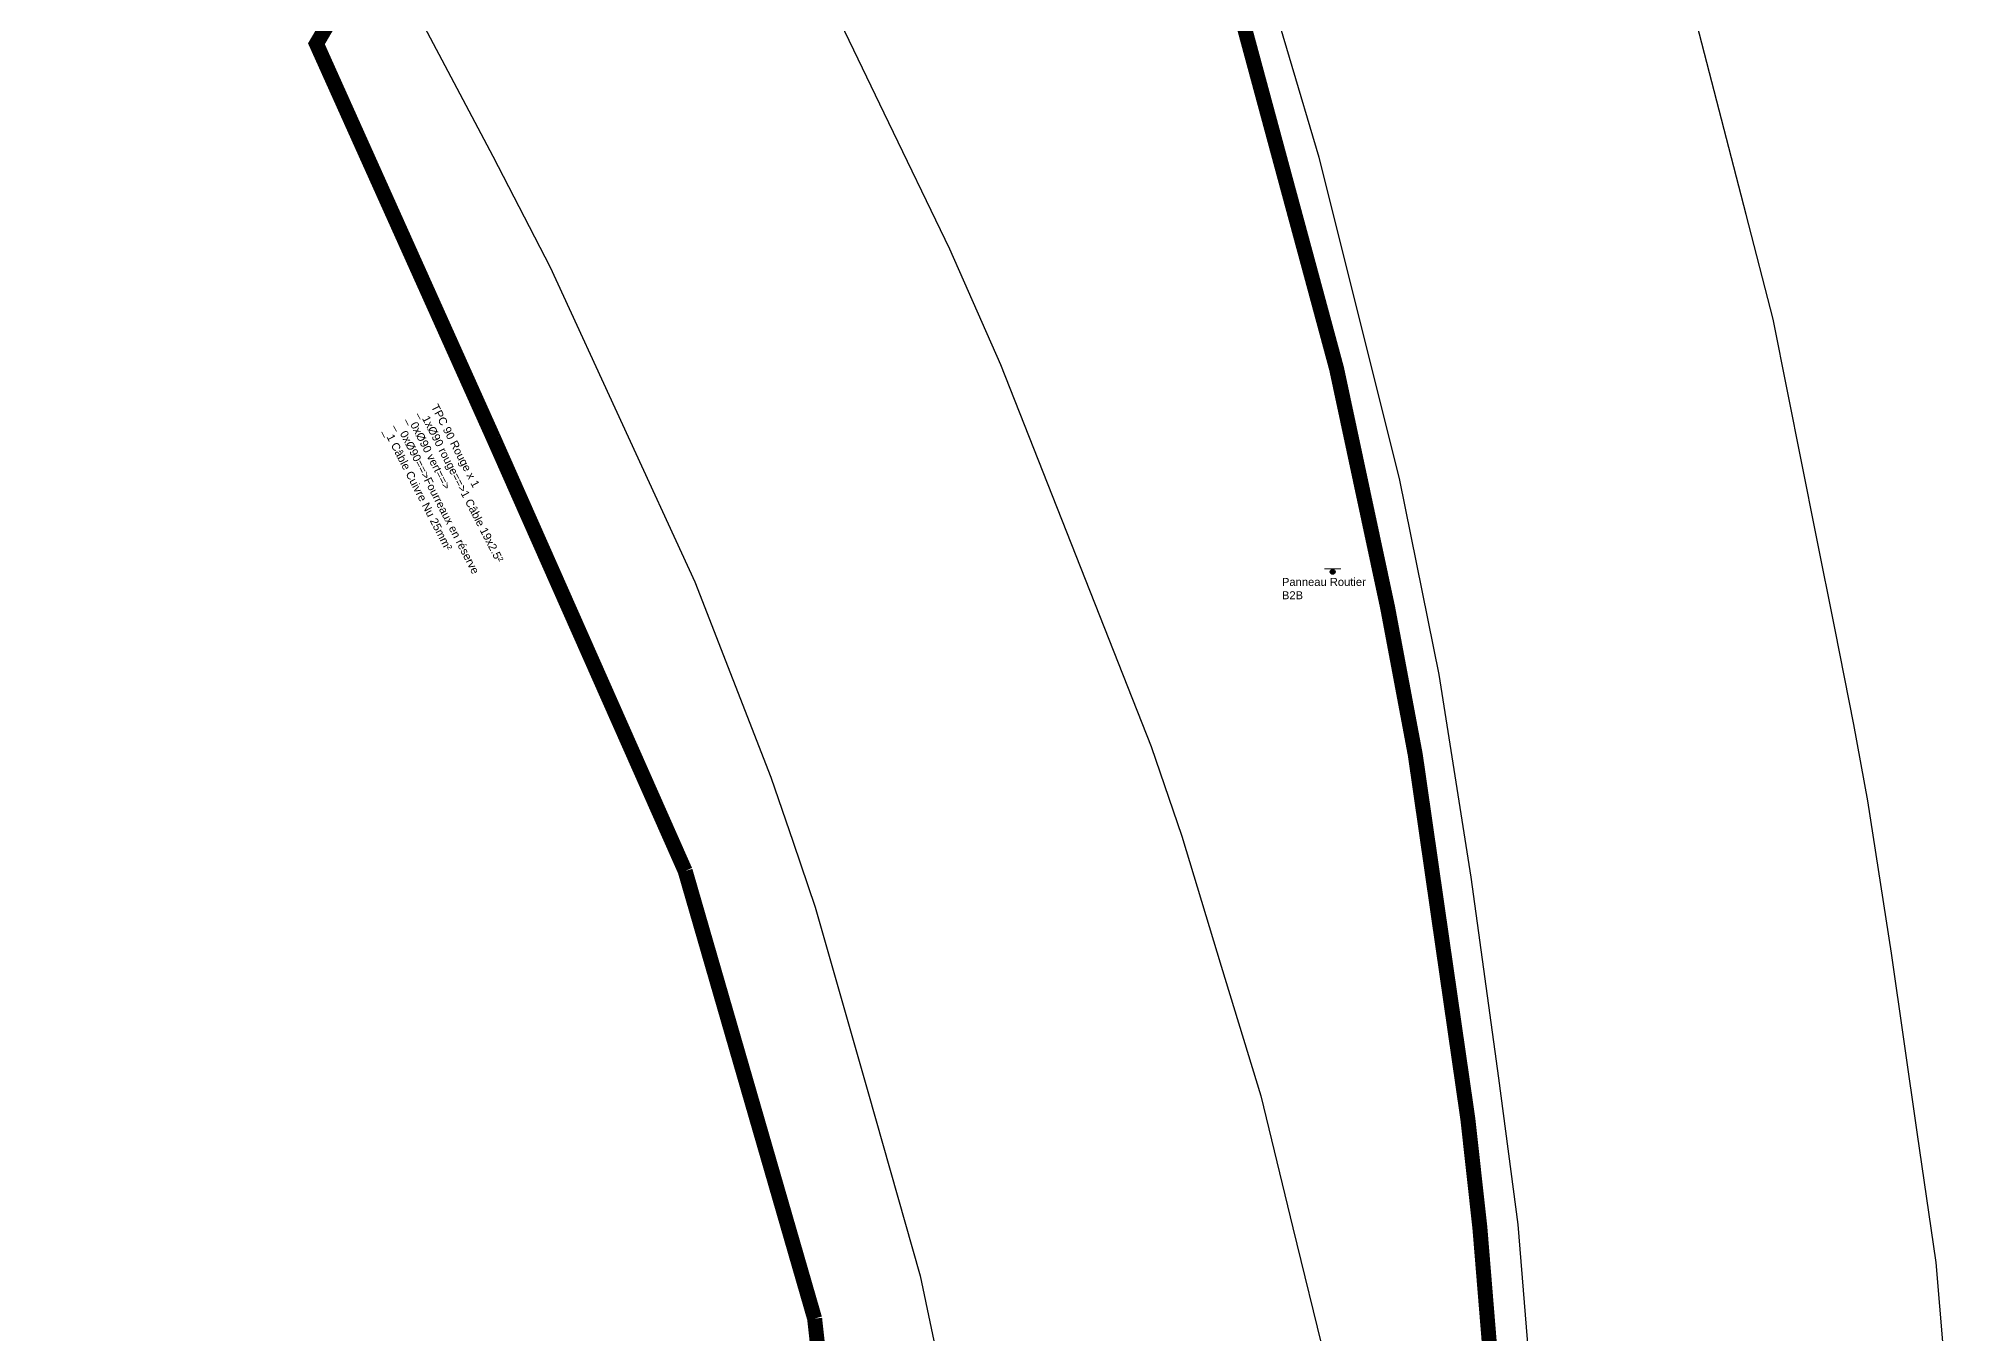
# Model space of a CAD drawing. Extents: x 599509 to 599717, y 117117 to 117381.
# Drawn here: x 599672.4 to 599710.82, y 117207.22 to 117233.12 of the extents above; entities that cross this region are included whole.
import ezdxf

# ---------------------------------------------------------------- set-up
doc = ezdxf.new("R2010")
doc.units = 0
doc.linetypes.add('CACHE', pattern=[0.375, 0.25, -0.125])
doc.linetypes.add('CHEMINEMENT', pattern=[23, 12, -2, 1, -2, 1, -2, 1, -2])
for name, color, linetype in [('_SDEL_Fourreaux existants', 7, 'Continuous'), ('_SDEL_GLISSIERES Securites', 6, 'Continuous'), ('_SDEL_Panneaux Routiers', 7, 'Continuous'), ('_SDEL_Tranchee Pelle', 1, 'Continuous')]:
    doc.layers.add(name, color=color, linetype=linetype)
doc.styles.get("Standard").update_dxf_attribs({"font": 'arial.ttf'})
doc.linetypes.add('GBA', pattern='A,12.7,-5.08,["GBA",Standard,S=2.54,R=0,X=-2.54,Y=-1.27],-6.35', length=24.13)
doc.linetypes.add('Gs4', pattern='A,12.7,-5.08,["Gs4",Standard,S=2.54,R=0,X=-2.54,Y=-1.27],-5.08', length=22.86)

# ---------------------------------------------------------------- blocks, each defined once
blk = doc.blocks.new('panneau simple dessus')
at = {"ltscale": 0.001}
h = blk.add_hatch(color=256, dxfattribs=at)
h.dxf.hatch_style = 1
edge = h.paths.add_edge_path()
edge.add_arc((0, 0), 0.0483, 0, 360)
at = {"const_width": 0.02}
blk.add_lwpolyline([(-0.164, -0.059), (0.164, -0.059)], dxfattribs=at)
at = {"ltscale": 0.001}
blk.add_circle((0, 0), 0.0483, dxfattribs=at)

msp = doc.modelspace()

# ---------------------------------------------------------------- linework, layer by layer
at = {"layer": '_SDEL_Fourreaux existants', "color": 0, "linetype": 'CHEMINEMENT', "ltscale": 0.2, "const_width": 0.3}
msp.add_lwpolyline([(599701.83, 117193.797), (599701.86, 117196.076), (599701.903, 117199.349), (599701.779, 117202.622), (599701.504, 117205.977), (599701.229, 117209.336), (599700.989, 117211.508), (599700.462, 117215.153), (599699.937, 117218.796), (599699.385, 117221.733), (599698.873, 117224.128), (599698.363, 117226.516), (599697.837, 117228.463), (599697.273, 117230.547), (599696.185, 117234.572)], dxfattribs=at)
at = {"layer": '_SDEL_GLISSIERES Securites', "color": 251, "linetype": 'GBA', "ltscale": 1.2}
for points in [[(599672.4, 117276.057), (599675.945, 117271.702), (599679.113, 117267.698), (599681.968, 117263.74), (599684.039, 117260.76), (599686.125, 117257.419), (599688.752, 117253.088), (599690.684, 117249.466), (599694.019, 117242.32), (599696.23, 117236.749), (599698.008, 117230.746), (599699.618, 117224.287), (599700.409, 117220.402), (599701.046, 117216.347), (599701.602, 117212.332), (599701.988, 117209.406), (599702.263, 117206.039), (599702.602, 117201.012), (599702.643, 117197.713), (599702.585, 117193.287), (599702.451, 117190.293), (599702.18, 117184.7), (599701.894, 117182.194), (599701.203, 117177.833)], [(599709.448, 117175.803), (599709.805, 117178.93), (599710.162, 117182.054), (599710.285, 117184.151), (599710.408, 117186.241), (599710.552, 117188.789), (599710.655, 117190.422), (599710.697, 117191.346), (599710.728, 117194.204), (599710.76, 117197.058), (599710.791, 117199.912), (599710.823, 117202.777), (599710.567, 117206.106), (599710.352, 117208.645), (599709.977, 117211.248), (599709.46, 117214.83), (599708.99, 117217.879), (599708.711, 117219.399), (599708.334, 117221.294), (599707.957, 117223.187), (599707.096, 117227.508), (599706.553, 117229.599), (599705.472, 117233.77)]]:
    msp.add_lwpolyline(points, dxfattribs=at)
at = {"layer": '_SDEL_GLISSIERES Securites', "color": 251, "linetype": 'Gs4', "ltscale": 0.8}
for points in [[(599679.274, 117234.95), (599681.49, 117230.764), (599682.634, 117228.545), (599684.083, 117225.398), (599685.531, 117222.252), (599686.29, 117220.302), (599687.049, 117218.352), (599687.493, 117217.051), (599687.937, 117215.751), (599688.986, 117212.065), (599690.035, 117208.38), (599690.451, 117206.409)], [(599688.004, 117234.349), (599689.311, 117231.631), (599690.619, 117228.912), (599691.642, 117226.602), (599693.147, 117222.782), (599694.652, 117218.962), (599695.269, 117217.171), (599696.057, 117214.573), (599696.846, 117211.975), (599697.489, 117209.338), (599698.133, 117206.7), (599698.519, 117204.887), (599699.21, 117200.805), (599699.901, 117196.722), (599700.367, 117190.512), (599700.367, 117190.512), (599700.633, 117186.516), (599700.89, 117183.138), (599701.146, 117179.76)]]:
    msp.add_lwpolyline(points, dxfattribs=at)
at = {"layer": '_SDEL_Tranchee Pelle', "linetype": 'CACHE', "ltscale": 8, "const_width": 0.3}
for points in [[(599681.506, 117225.118), (599677.96, 117233.013), (599678.784, 117234.421)], [(599685.335, 117216.473), (599681.506, 117225.118)], [(599687.924, 117207.523), (599685.335, 117216.473)], [(599688.647, 117200.951), (599687.924, 117207.523)]]:
    msp.add_lwpolyline(points, dxfattribs=at)

# ---------------------------------------------------------------- block references
at = {"layer": '_SDEL_Panneaux Routiers', "color": 18, "rotation": 180}
msp.add_blockref('panneau simple dessus', (599698.284, 117222.454), dxfattribs=at)

# ---------------------------------------------------------------- texts
at = {"layer": '_SDEL_Panneaux Routiers', "insert": (599697.27, 117222.333), "char_height": 0.16, "width": 5.9235, "attachment_point": 1}
msp.add_mtext('{Panneau Routier\\PB2B}', dxfattribs=at)
at = {"layer": '_SDEL_Tranchee Pelle', "ltscale": 10, "insert": (599680.391, 117225.83), "char_height": 0.16, "width": 5.9235, "attachment_point": 1, "rotation": 297.288}
msp.add_mtext('{TPC 90 Rouge x 1\\P_1xØ90 rouge==>1 Câble 19x2.5²\\P_0xØ90 vert==>\\P_ 0xØ90==>Fourreaux en réserve\\P_1 Câble Cuivre Nu 25mm²}', dxfattribs=at)

doc.saveas('drawing.dxf')
